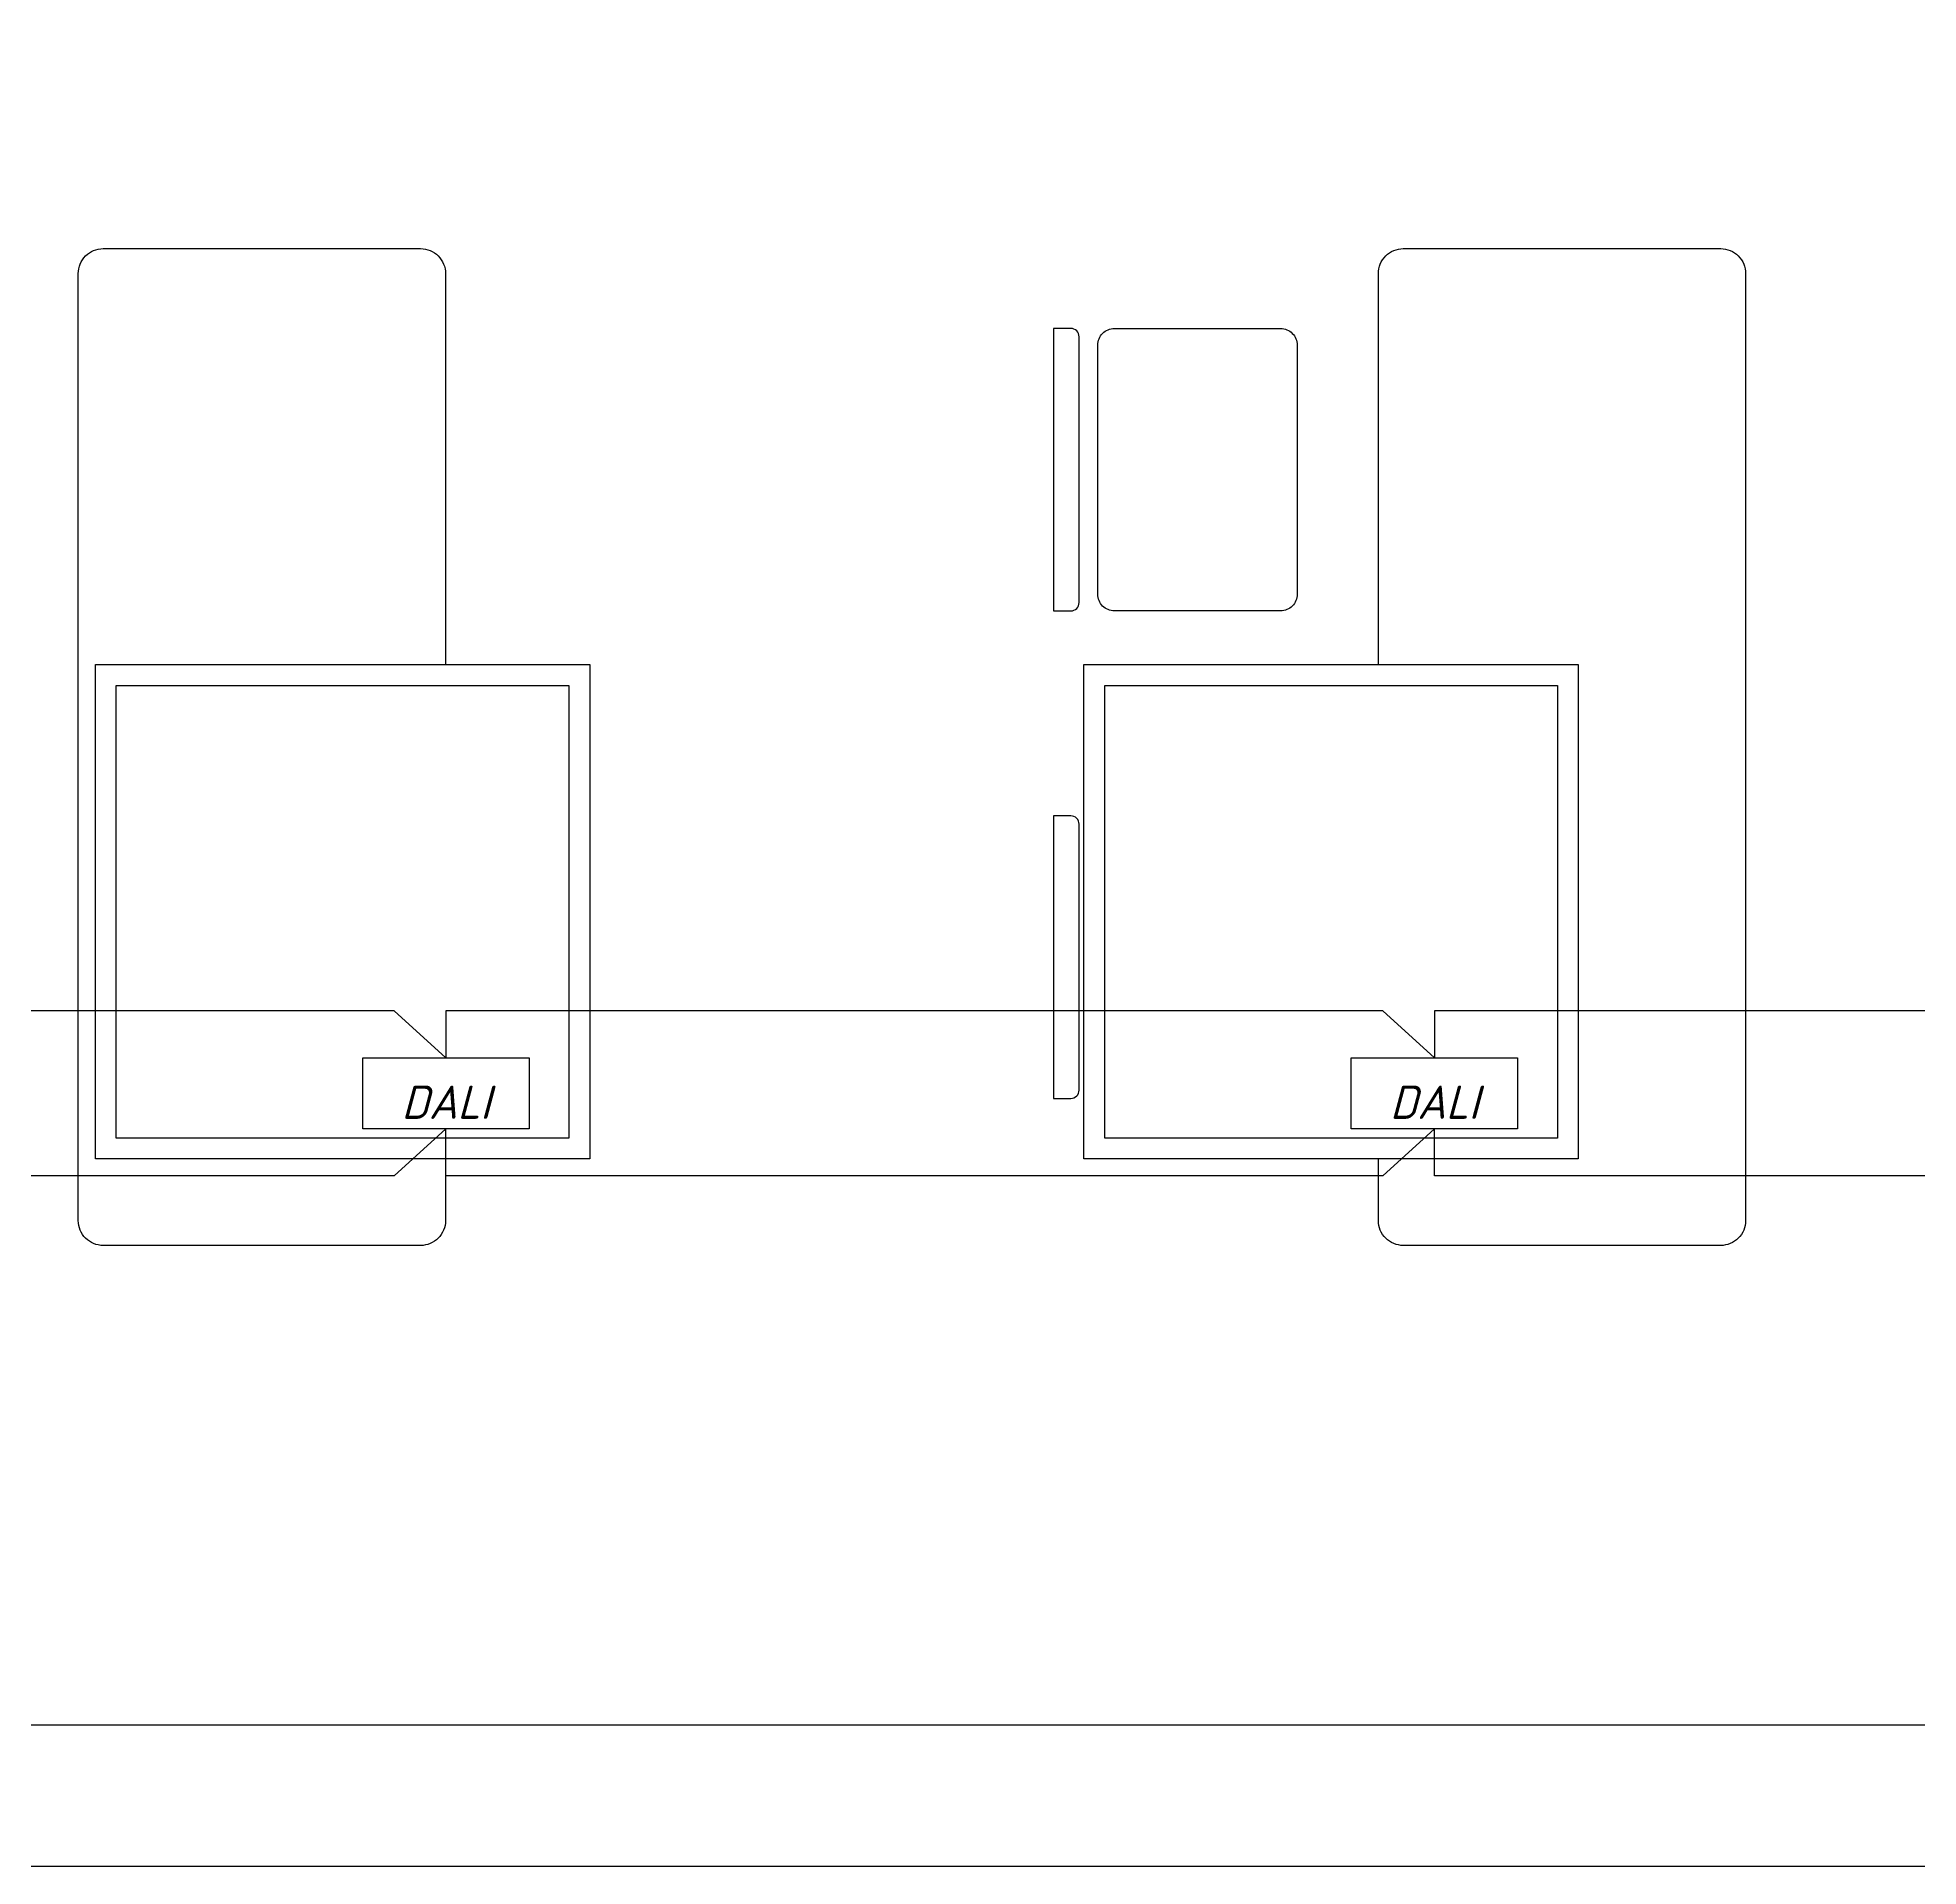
# Model space of a CAD drawing. Header units: millimetres. Extents: x -4896 to 62463, y -11301 to 6998.
# Drawn here: x 47038 to 49303, y -1339 to 863 of the extents above; entities that cross this region are included whole.
import ezdxf

# ---------------------------------------------------------------- set-up
doc = ezdxf.new("R2010")
doc.units = ezdxf.units.MM
doc.layers.add('Рамка', color=250, linetype='Continuous')
doc.styles.add('Мой новый', font='isocpeur.ttf', dxfattribs={"width": 0.955, "oblique": 15})

# ---------------------------------------------------------------- blocks, each defined once
blk = doc.blocks.new('DALI_CF')
at = {"layer": 'Рамка', "color": 215, "true_color": 0xa953a0}
blk.add_lwpolyline([(-100.2, 42.7), (100.2, 42.7), (100.2, -42.7), (-100.2, -42.7)], close=True, dxfattribs=at)
at = {"layer": 'Рамка', "color": 215, "true_color": 0xa953a0, "insert": (-100.2, 42.7), "char_height": 4, "width": 200.467, "attachment_point": 1, "style": 'Мой новый'}
blk.add_mtext('\\pxqc;\\P\\P\\P\\P\\P{\\H10x;DALI}', dxfattribs=at)

msp = doc.modelspace()

# ---------------------------------------------------------------- linework, layer by layer
at = {"layer": 'Рамка'}
for points in [[(50776.1, -1338.7), (44331.8, -1338.7), (44331.8, 3712.1), (53349.4, 3712.1), (53349.4, -1338.7), (51792.1, -1338.7)], [(50776.1, -1168.7), (44501.8, -1168.7), (44501.8, 3542.1), (53179.4, 3542.1), (53179.4, -1168.7), (51792.1, -1168.7)]]:
    msp.add_lwpolyline(points, dxfattribs=at)
at = {"layer": 'Рамка', "color": 241, "true_color": 0xf7abae}
for points in [[(47529.4, -487), (47529.4, -561.3, -0.414214), (47499.4, -591.3), (47117.3, -591.3, -0.414214), (47087.3, -561.3), (47087.3, 578.7, -0.414214), (47117.3, 608.7), (47499.4, 608.7, -0.414214), (47529.4, 578.7), (47529.4, 108)], [(48652.5, 108), (48652.5, 578.7, -0.414214), (48682.5, 608.7), (49064.6, 608.7, -0.414214), (49094.6, 578.7), (49094.6, -561.3, -0.414214), (49064.6, -591.3), (48682.5, -591.3, -0.414214), (48652.5, -561.3), (48652.5, -487)]]:
    msp.add_lwpolyline(points, format="xyb", dxfattribs=at)
for points in [[(48282.2, 512.6), (48261.5, 512.6), (48261.5, 172.6), (48282.2, 172.6, 0.414214), (48292.2, 182.6), (48292.2, 502.6, 0.414214)], [(48554.7, 492.6), (48554.7, 192.6, -0.414214), (48534.7, 172.6), (48334.7, 172.6, -0.414214), (48314.7, 192.6), (48314.7, 492.6, -0.414214), (48334.7, 512.6), (48534.7, 512.6, -0.414214)], [(48282.2, -74.2), (48261.5, -74.2), (48261.5, -414.2), (48282.2, -414.2, 0.414214), (48292.2, -404.2), (48292.2, -84.2, 0.414214)]]:
    msp.add_lwpolyline(points, format="xyb", close=True, dxfattribs=at)
at = {"layer": 'Рамка'}
for points in [[(47108, 108), (47703, 108), (47703, -487), (47108, -487)], [(48298, 108), (48893, 108), (48893, -487), (48298, -487)], [(47133, 83), (47678, 83), (47678, -462), (47133, -462)], [(48323, 83), (48868, 83), (48868, -462), (48323, -462)]]:
    msp.add_lwpolyline(points, close=True, dxfattribs=at)
at = {"layer": 'Рамка', "color": 3}
for points in [[(47529.9, -365.5), (47467.7, -308.9), (46339.9, -308.9), (46339.9, -365.5)], [(48719.9, -365.5), (48657.7, -308.9), (47529.9, -308.9), (47529.9, -365.5)], [(49909.9, -365.5), (49847.7, -308.9), (48719.9, -308.9), (48719.9, -365.5)]]:
    msp.add_lwpolyline(points, dxfattribs=at)
at = {"layer": 'Рамка', "color": 1}
for points in [[(47529.9, -450.9), (47467.7, -507.4), (46339.9, -507.4), (46339.9, -450.9)], [(48719.9, -450.9), (48657.7, -507.4), (47529.9, -507.4), (47529.9, -450.9)], [(49909.9, -450.9), (49847.7, -507.4), (48719.9, -507.4), (48719.9, -450.9)]]:
    msp.add_lwpolyline(points, dxfattribs=at)

# ---------------------------------------------------------------- block references
at = {"layer": 'Рамка', "color": 30, "true_color": 0xf8991e}
for p in [(47529.9, -408.2), (48719.9, -408.2)]:
    msp.add_blockref('DALI_CF', p, dxfattribs=at)

doc.saveas('drawing.dxf')
